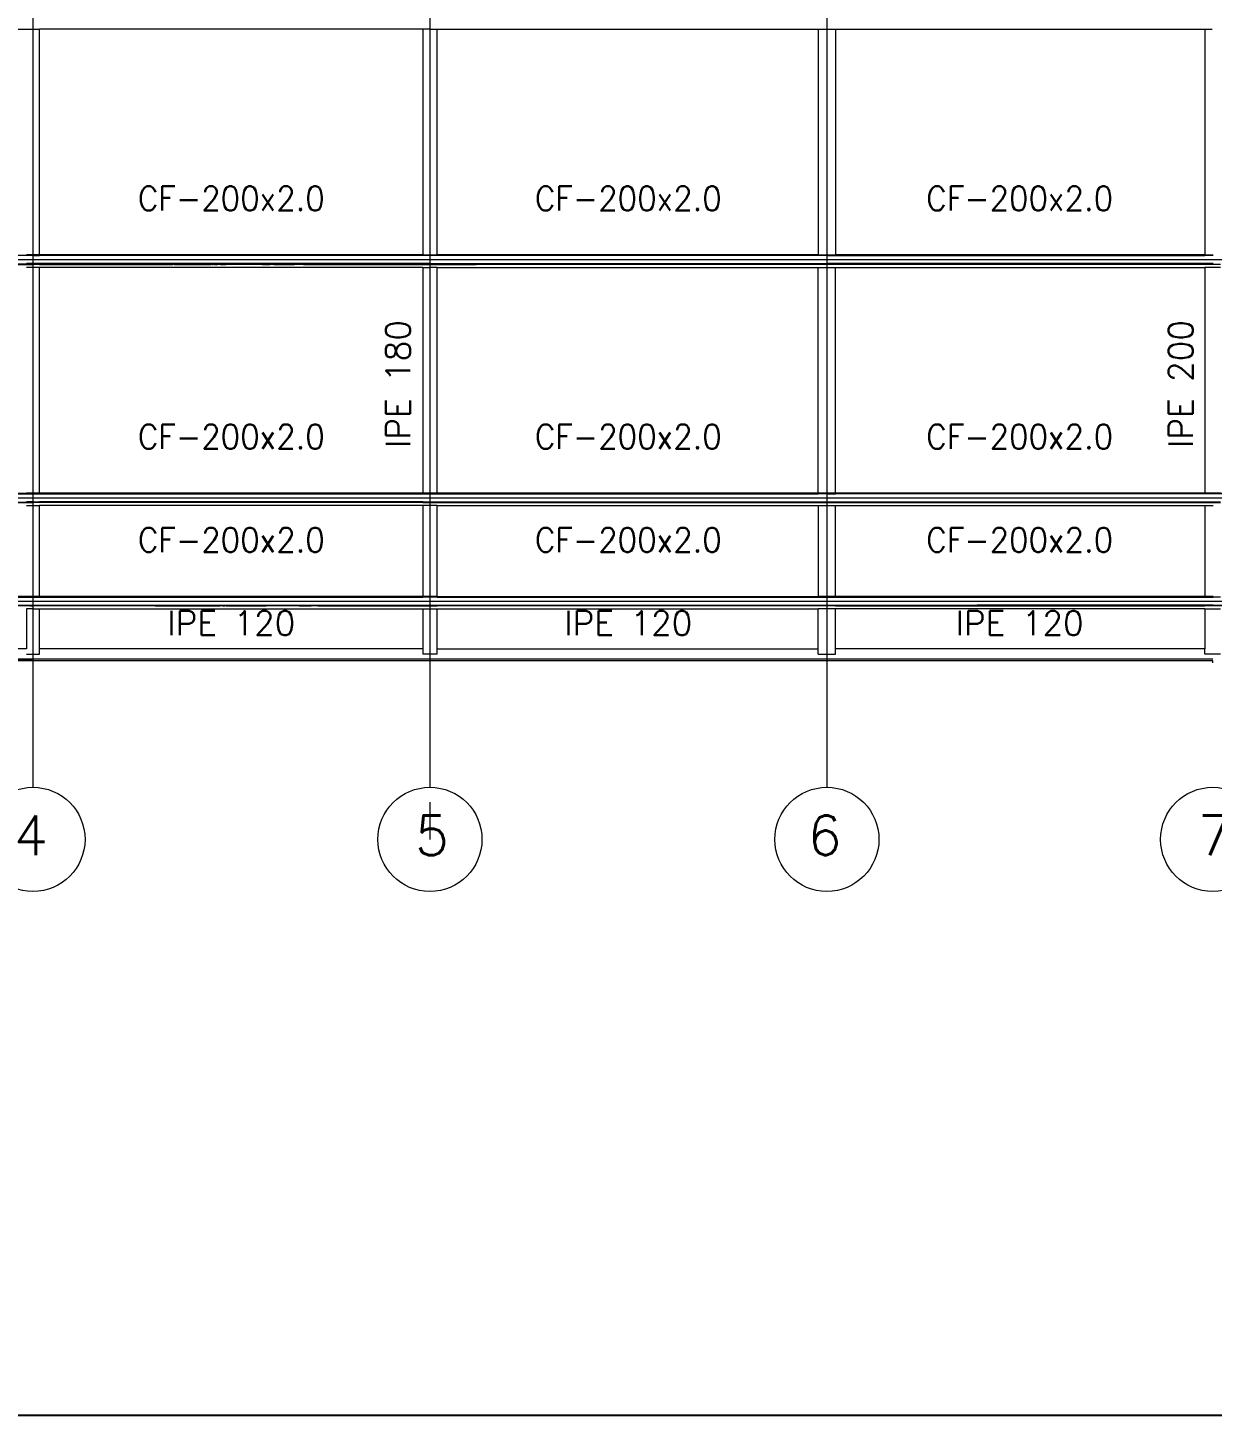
# Model space of a CAD drawing. Header units: millimetres. Extents: x 0 to 149, y -64 to 103.
# Drawn here: x 64.28 to 71.74, y -15.55 to -6.81 of the extents above; entities that cross this region are included whole.
import ezdxf
from ezdxf.enums import TextEntityAlignment as Align

# ---------------------------------------------------------------- set-up
doc = ezdxf.new("R2010")
doc.units = ezdxf.units.MM
for name, color, linetype, lineweight in [('BARRAS_DE_ACERO', 7, 'Continuous', 9), ('COTAS', 13, 'Continuous', 9), ('ejes', 251, 'Continuous', 0), ('REFERENCIA_DE_LAS_BARRAS', 2, 'Continuous', 9)]:
    doc.layers.add(name, color=color, linetype=linetype, lineweight=lineweight)
doc.styles.add('CYPETXT', font='romans__.ttf', dxfattribs={"height": 0.2})
doc.styles.get("Standard").update_dxf_attribs({"font": 'txt.shx'})

# ---------------------------------------------------------------- blocks, each defined once
blk = doc.blocks.new('DIN_A3')
blk.add_line((54.2311, -15.5514), (96.2311, -15.5514))

msp = doc.modelspace()

# ---------------------------------------------------------------- linework, layer by layer
at = {"layer": 'BARRAS_DE_ACERO'}
for p, q in [((64.3105, -6.8229), (64.349, -6.8229)), ((64.349, -8.2441), (64.349, -6.8229)), ((66.7625, -6.8229), (64.349, -6.8229)), ((66.8106, -6.8229), (66.8535, -6.8229)), ((69.253, -6.8229), (69.253, -8.2441)), ((69.363, -6.8229), (69.363, -8.2441)), ((69.363, -6.8229), (71.688, -6.8229)), ((71.688, -6.8229), (71.7352, -6.8229)), ((61.8535, -8.245), (64.304, -8.245)), ((61.8535, -8.2464), (64.3105, -8.2464)), ((64.3105, -8.2441), (64.267, -8.2441)), ((64.267, -8.2442), (64.3105, -8.2442)), ((64.3105, -8.2481), (64.267, -8.2481)), ((64.3055, -8.2988), (64.267, -8.2988)), ((64.3105, -8.245), (64.304, -8.245)), ((64.3105, -8.2988), (64.3055, -8.2988)), ((64.3105, -8.2441), (64.349, -8.2441)), ((64.349, -8.2442), (64.3105, -8.2442)), ((64.349, -8.245), (64.3105, -8.245)), ((64.3105, -8.2464), (64.349, -8.2464)), ((64.3105, -8.2481), (64.349, -8.2481)), ((64.349, -8.2988), (64.3105, -8.2988)), ((64.3105, -8.3006), (64.349, -8.3006)), ((66.7625, -8.2441), (64.349, -8.2441)), ((64.349, -8.2442), (66.7625, -8.2442)), ((64.349, -8.245), (66.8047, -8.245)), ((66.8106, -8.2464), (64.349, -8.2464)), ((66.7625, -8.2481), (64.349, -8.2481)), ((66.7625, -8.2988), (64.349, -8.2988)), ((66.7625, -8.3006), (64.349, -8.3006)), ((66.7625, -8.2441), (66.8535, -8.2441)), ((66.7625, -8.2442), (66.8109, -8.2442)), ((66.8053, -8.2988), (66.7625, -8.2988)), ((69.253, -8.245), (66.8047, -8.245)), ((66.8053, -8.2988), (69.305, -8.2988)), ((69.253, -8.2464), (66.8106, -8.2464)), ((66.8109, -8.2442), (69.253, -8.2442)), ((69.253, -8.2441), (66.8535, -8.2441)), ((69.253, -8.2441), (69.305, -8.2441)), ((69.253, -8.245), (71.7408, -8.245)), ((69.305, -8.2464), (69.253, -8.2464)), ((71.7408, -8.3006), (69.2543, -8.3006)), ((69.305, -8.2464), (71.7408, -8.2464)), ((69.305, -8.2481), (69.3109, -8.2481)), ((69.3109, -8.2442), (69.363, -8.2442)), ((69.3109, -8.2481), (71.688, -8.2481)), ((69.363, -8.2442), (71.7352, -8.2442)), ((71.688, -8.2441), (71.7408, -8.2441)), ((71.7408, -8.2481), (71.688, -8.2481)), ((71.7408, -8.2988), (71.688, -8.2988)), ((64.3105, -8.3021), (59.349, -8.3021)), ((61.8053, -8.3037), (64.3105, -8.3037)), ((61.8535, -8.3032), (64.3105, -8.3032)), ((64.349, -8.3229), (64.267, -8.3229)), ((64.349, -8.3021), (64.3105, -8.3021)), ((64.349, -8.3032), (64.3105, -8.3032)), ((64.349, -8.3037), (64.3105, -8.3037)), ((64.349, -8.3021), (66.783, -8.3021)), ((65.0774, -8.3032), (64.349, -8.3032)), ((64.349, -8.3037), (65.1898, -8.3037)), ((66.7625, -8.3229), (64.349, -8.3229)), ((65.3956, -8.3032), (65.0774, -8.3032)), ((65.1916, -8.3037), (65.1898, -8.3037)), ((65.194, -8.3037), (65.1916, -8.3037)), ((65.1965, -8.3037), (65.194, -8.3037)), ((65.221, -8.3037), (65.3845, -8.3037)), ((65.3845, -8.3037), (65.3882, -8.3037)), ((65.3882, -8.3037), (65.3904, -8.3037)), ((65.3904, -8.3037), (65.4083, -8.3037)), ((65.3956, -8.3032), (66.2504, -8.3032)), ((65.409, -8.3037), (65.4083, -8.3037)), ((65.409, -8.3037), (65.4121, -8.3037)), ((65.4121, -8.3037), (65.4151, -8.3037)), ((65.4357, -8.3037), (65.4303, -8.3037)), ((65.4357, -8.3037), (65.4364, -8.3037)), ((65.4364, -8.3037), (65.439, -8.3037)), ((65.439, -8.3037), (65.4423, -8.3037)), ((65.4512, -8.3037), (65.4488, -8.3037)), ((65.4701, -8.3037), (65.4709, -8.3037)), ((65.4741, -8.3037), (65.4709, -8.3037)), ((65.4765, -8.3037), (65.4741, -8.3037)), ((65.4773, -8.3037), (65.4765, -8.3037)), ((65.4805, -8.3037), (65.4773, -8.3037)), ((65.4861, -8.3037), (65.4805, -8.3037)), ((65.4869, -8.3037), (65.4861, -8.3037)), ((65.4894, -8.3037), (65.4869, -8.3037)), ((65.4894, -8.3037), (65.4926, -8.3037)), ((65.4926, -8.3037), (65.4958, -8.3037)), ((65.4958, -8.3037), (65.5221, -8.3037)), ((65.7511, -8.3037), (65.5221, -8.3037)), ((65.753, -8.3037), (65.7511, -8.3037)), ((65.753, -8.3037), (65.7751, -8.3037)), ((65.7751, -8.3037), (65.777, -8.3037)), ((65.777, -8.3037), (65.7994, -8.3037)), ((65.8013, -8.3037), (65.7994, -8.3037)), ((65.8241, -8.3037), (65.8013, -8.3037)), ((65.8513, -8.3037), (65.8493, -8.3037)), ((65.9563, -8.3037), (65.9542, -8.3037)), ((66.0115, -8.3037), (65.9563, -8.3037)), ((66.0686, -8.3037), (67.0985, -8.3037)), ((66.7939, -8.3032), (66.2504, -8.3032)), ((66.7625, -8.3229), (66.7625, -9.7441)), ((66.7625, -8.3229), (66.8053, -8.3229)), ((66.8053, -8.3021), (66.783, -8.3021)), ((66.7939, -8.3032), (66.8053, -8.3032)), ((66.8106, -8.3032), (66.8053, -8.3032)), ((69.2874, -8.3032), (66.8106, -8.3032)), ((66.8535, -8.3229), (69.253, -8.3229)), ((69.253, -8.3229), (69.305, -8.3229)), ((69.2874, -8.3032), (71.7408, -8.3032)), ((69.363, -9.7441), (69.363, -8.3229)), ((71.688, -8.3229), (71.688, -9.7441)), ((71.788, -8.3229), (71.688, -8.3229)), ((66.8053, -9.7464), (56.958, -9.7464)), ((61.8535, -9.7442), (66.7625, -9.7442)), ((66.8031, -9.745), (64.267, -9.745)), ((64.349, -9.7441), (66.7625, -9.7441)), ((66.8053, -9.7441), (66.7625, -9.7441)), ((66.8018, -9.7442), (66.7625, -9.7442)), ((66.8018, -9.7442), (66.805, -9.7442)), ((66.8031, -9.745), (66.8053, -9.745)), ((66.8053, -9.7442), (66.805, -9.7442)), ((66.8053, -9.7442), (66.8062, -9.7442)), ((66.8053, -9.745), (66.8059, -9.745)), ((69.253, -9.7464), (66.8053, -9.7464)), ((66.8059, -9.745), (66.8535, -9.745)), ((66.8535, -9.7442), (66.8062, -9.7442)), ((66.8535, -9.7442), (69.253, -9.7442)), ((71.688, -9.745), (66.8535, -9.745)), ((69.363, -9.7441), (69.253, -9.7441)), ((71.7271, -9.7442), (69.253, -9.7442)), ((71.7216, -9.7464), (69.253, -9.7464)), ((69.253, -9.7481), (69.2531, -9.7481)), ((69.305, -9.7481), (69.2531, -9.7481)), ((69.305, -9.7481), (69.363, -9.7481)), ((69.363, -9.7441), (71.688, -9.7441)), ((84.4911, -9.7481), (69.363, -9.7481)), ((71.788, -9.7441), (71.688, -9.7441)), ((71.688, -9.745), (75.9969, -9.745)), ((71.7216, -9.7464), (80.1705, -9.7464)), ((71.7271, -9.7442), (71.788, -9.7442)), ((59.349, -9.8021), (64.3111, -9.8021)), ((64.3105, -9.7988), (64.267, -9.7988)), ((64.267, -9.8037), (64.3055, -9.8037)), ((64.267, -9.8229), (64.3055, -9.8229)), ((64.3105, -9.8037), (64.3055, -9.8037)), ((64.3055, -9.8229), (64.349, -9.8229)), ((64.3105, -9.7988), (64.349, -9.7988)), ((64.3105, -9.8006), (64.349, -9.8006)), ((64.349, -9.8037), (64.3105, -9.8037)), ((66.7629, -9.8021), (64.3111, -9.8021)), ((66.7625, -9.8032), (64.3111, -9.8032)), ((66.7625, -9.7988), (64.349, -9.7988)), ((66.7629, -9.8006), (64.349, -9.8006)), ((66.8053, -9.8037), (64.349, -9.8037)), ((66.7625, -9.8229), (64.349, -9.8229)), ((64.349, -10.3944), (64.349, -9.8229)), ((66.7625, -9.7988), (66.8535, -9.7988)), ((66.7625, -9.8032), (66.8106, -9.8032)), ((66.7625, -9.8229), (66.7625, -10.3944)), ((66.8106, -9.8229), (66.7625, -9.8229)), ((66.8106, -9.8006), (66.7629, -9.8006)), ((66.7629, -9.8021), (66.8106, -9.8021)), ((66.8106, -9.8037), (66.8053, -9.8037)), ((66.8106, -9.8006), (66.8535, -9.8006)), ((66.8106, -9.8021), (66.8535, -9.8021)), ((66.8106, -9.8032), (66.8535, -9.8032)), ((66.8106, -9.8037), (66.8535, -9.8037)), ((66.8535, -9.7988), (69.253, -9.7988)), ((71.7408, -9.8006), (66.8535, -9.8006)), ((66.8535, -9.8021), (71.7408, -9.8021)), ((66.8535, -9.8032), (71.7408, -9.8032)), ((66.8535, -9.8229), (69.253, -9.8229)), ((69.253, -9.7988), (71.788, -9.7988)), ((69.253, -9.8229), (69.363, -9.8229)), ((69.253, -9.8229), (69.253, -10.3944)), ((71.688, -9.8229), (71.7408, -9.8229)), ((64.3054, -10.3946), (61.8535, -10.3946)), ((66.7625, -10.3968), (61.8535, -10.3968)), ((64.3054, -10.3946), (66.7625, -10.3946)), ((66.7625, -10.3944), (64.349, -10.3944)), ((66.8106, -10.3944), (66.7625, -10.3944)), ((66.7625, -10.3946), (66.8106, -10.3946)), ((66.8106, -10.3968), (66.7625, -10.3968)), ((66.8535, -10.3944), (66.8106, -10.3944)), ((66.8106, -10.3946), (66.8107, -10.3946)), ((66.8535, -10.3954), (66.8106, -10.3954)), ((66.8535, -10.3968), (66.8106, -10.3968)), ((66.8535, -10.3946), (66.8107, -10.3946)), ((66.8535, -10.3944), (69.253, -10.3944)), ((66.8535, -10.3946), (71.7408, -10.3946)), ((66.8535, -10.3954), (71.7408, -10.3954)), ((71.7408, -10.3944), (71.688, -10.3944)), ((61.8535, -10.3985), (66.7625, -10.3985)), ((64.3055, -10.4541), (64.267, -10.4541)), ((64.349, -10.4509), (64.2671, -10.4509)), ((64.2672, -10.4525), (66.8053, -10.4525)), ((64.2934, -10.4536), (64.3055, -10.4536)), ((64.349, -10.4536), (64.3055, -10.4536)), ((65.1912, -10.4541), (64.3055, -10.4541)), ((64.3055, -10.4733), (64.349, -10.4733)), ((66.7625, -10.4509), (64.349, -10.4509)), ((65.0787, -10.4536), (64.349, -10.4536)), ((64.349, -10.7254), (64.349, -10.4733)), ((64.349, -10.4733), (66.7625, -10.4733)), ((65.0787, -10.4536), (65.4849, -10.4536)), ((65.1912, -10.4541), (65.1931, -10.4541)), ((65.1931, -10.4541), (65.1955, -10.4541)), ((65.1979, -10.4541), (65.1955, -10.4541)), ((65.1979, -10.4541), (65.2003, -10.4541)), ((65.2027, -10.4541), (65.2003, -10.4541)), ((65.2052, -10.4541), (65.2027, -10.4541)), ((65.2076, -10.4541), (65.2052, -10.4541)), ((65.2101, -10.4541), (65.2076, -10.4541)), ((65.2125, -10.4541), (65.2101, -10.4541)), ((65.215, -10.4541), (65.2125, -10.4541)), ((65.2175, -10.4541), (65.215, -10.4541)), ((65.2224, -10.4541), (65.2175, -10.4541)), ((65.3634, -10.4541), (65.2224, -10.4541)), ((65.3634, -10.4541), (65.3684, -10.4541)), ((65.3713, -10.4541), (65.3684, -10.4541)), ((65.3742, -10.4541), (65.3713, -10.4541)), ((65.3742, -10.4541), (65.3771, -10.4541)), ((65.3771, -10.4541), (65.3801, -10.4541)), ((65.383, -10.4541), (65.3801, -10.4541)), ((65.3859, -10.4541), (65.383, -10.4541)), ((65.3859, -10.4541), (65.3889, -10.4541)), ((65.3889, -10.4541), (65.3918, -10.4541)), ((65.3918, -10.4541), (65.3948, -10.4541)), ((65.3978, -10.4541), (65.3948, -10.4541)), ((65.4007, -10.4541), (65.3978, -10.4541)), ((65.4037, -10.4541), (65.4007, -10.4541)), ((65.4037, -10.4541), (65.4097, -10.4541)), ((65.4097, -10.4541), (65.4134, -10.4541)), ((65.4134, -10.4541), (65.4218, -10.4541)), ((65.4218, -10.4541), (65.4248, -10.4541)), ((65.4248, -10.4541), (65.4279, -10.4541)), ((65.4279, -10.4541), (65.431, -10.4541)), ((65.4402, -10.4541), (65.4371, -10.4541)), ((65.4402, -10.4541), (65.4433, -10.4541)), ((65.4464, -10.4541), (65.4433, -10.4541)), ((65.4495, -10.4541), (65.4464, -10.4541)), ((65.4495, -10.4541), (65.4526, -10.4541)), ((65.4526, -10.4541), (65.4557, -10.4541)), ((65.4557, -10.4541), (65.4589, -10.4541)), ((65.4589, -10.4541), (65.462, -10.4541)), ((65.462, -10.4541), (65.481, -10.4541)), ((66.1019, -10.4536), (65.4849, -10.4536)), ((65.5012, -10.4541), (65.4875, -10.4541)), ((65.5012, -10.4541), (65.5071, -10.4541)), ((65.5102, -10.4541), (65.5071, -10.4541)), ((65.5102, -10.4541), (65.5135, -10.4541)), ((65.5135, -10.4541), (65.5168, -10.4541)), ((65.5201, -10.4541), (65.5168, -10.4541)), ((65.5234, -10.4541), (65.5201, -10.4541)), ((65.5242, -10.4541), (65.5234, -10.4541)), ((65.5242, -10.4541), (65.7524, -10.4541)), ((65.7543, -10.4541), (65.7524, -10.4541)), ((65.7543, -10.4541), (65.7763, -10.4541)), ((66.0891, -10.4541), (66.06, -10.4541)), ((66.1286, -10.4541), (66.0891, -10.4541)), ((66.1019, -10.4536), (66.7625, -10.4536)), ((66.1286, -10.4541), (66.1588, -10.4541)), ((66.7625, -10.4541), (66.1588, -10.4541)), ((66.8106, -10.3985), (66.7625, -10.3985)), ((66.7625, -10.4492), (66.8053, -10.4492)), ((66.7625, -10.4509), (66.8053, -10.4509)), ((66.7625, -10.4536), (66.8533, -10.4536)), ((66.8053, -10.4541), (66.7625, -10.4541)), ((66.7625, -10.4733), (66.7625, -10.7254)), ((66.7625, -10.4733), (66.8535, -10.4733)), ((66.8053, -10.4492), (66.8106, -10.4492)), ((66.8053, -10.4509), (69.253, -10.4509)), ((66.8053, -10.4525), (66.8054, -10.4525)), ((66.8053, -10.4541), (66.8431, -10.4541)), ((66.8106, -10.4525), (66.8054, -10.4525)), ((66.8535, -10.3985), (66.8106, -10.3985)), ((66.8106, -10.4492), (70.2551, -10.4492)), ((66.8106, -10.4525), (66.8535, -10.4525)), ((66.8431, -10.4541), (66.8533, -10.4541)), ((66.8533, -10.4536), (66.8535, -10.4536)), ((66.8535, -10.4541), (66.8533, -10.4541)), ((66.8535, -10.3985), (71.7408, -10.3985)), ((66.8535, -10.4525), (69.253, -10.4525)), ((69.3109, -10.4536), (66.8535, -10.4536)), ((69.363, -10.4541), (66.8535, -10.4541)), ((66.8535, -10.4733), (69.253, -10.4733)), ((71.688, -10.4509), (69.253, -10.4509)), ((69.253, -10.4525), (69.2533, -10.4525)), ((69.363, -10.4733), (69.253, -10.4733)), ((69.305, -10.4525), (69.2533, -10.4525)), ((69.305, -10.4525), (69.3109, -10.4525)), ((69.363, -10.4525), (69.3109, -10.4525)), ((69.363, -10.4536), (69.3109, -10.4536)), ((71.4875, -10.4536), (69.363, -10.4536)), ((69.363, -10.4541), (70.9715, -10.4541)), ((71.688, -10.4733), (69.363, -10.4733)), ((69.363, -10.7254), (69.363, -10.4733)), ((71.7408, -10.4492), (70.2551, -10.4492)), ((71.4281, -10.4541), (71.688, -10.4541)), ((71.4875, -10.4536), (71.688, -10.4536)), ((75.9913, -10.4509), (71.688, -10.4509)), ((71.7352, -10.4536), (71.688, -10.4536)), ((78.6974, -10.4541), (71.688, -10.4541)), ((71.688, -10.4733), (71.688, -10.7254)), ((71.688, -10.4733), (71.788, -10.4733)), ((66.7625, -10.7254), (64.349, -10.7254)), ((66.7625, -10.7254), (66.7625, -10.7573)), ((69.253, -10.7573), (69.253, -10.7254)), ((71.688, -10.7254), (69.363, -10.7254)), ((71.688, -10.7573), (71.688, -10.7254)), ((61.808, -10.7891), (64.308, -10.7891)), ((66.808, -10.7891), (64.308, -10.7891)), ((66.8535, -10.7573), (66.7625, -10.7573)), ((69.308, -10.7891), (66.808, -10.7891)), ((71.788, -10.7573), (71.688, -10.7573))]:
    msp.add_line(p, q, dxfattribs=at)
for points in [[(61.8535, -6.8229), (64.267, -6.8229), (64.3105, -6.8229)], [(66.8106, -6.8229), (66.7625, -6.8229), (66.7625, -8.2441)], [(66.8535, -8.2441), (66.8535, -6.8229), (69.253, -6.8229)], [(69.253, -6.8229), (69.3109, -6.8229), (69.363, -6.8229)], [(71.688, -6.8229), (71.688, -8.2441), (69.363, -8.2441)], [(64.3105, -8.3006), (64.3055, -8.3006), (64.267, -8.3006)], [(69.305, -8.2481), (69.253, -8.2481), (66.7625, -8.2481)], [(66.7625, -8.3006), (66.8056, -8.3006), (69.2543, -8.3006)], [(69.253, -8.2442), (69.2961, -8.2442), (69.3109, -8.2442)], [(69.305, -8.2441), (69.3109, -8.2441), (69.363, -8.2441)], [(71.688, -8.2988), (70.2505, -8.2988), (69.305, -8.2988)], [(64.267, -9.7441), (64.349, -9.7441), (64.349, -8.3229)], [(65.1965, -8.3037), (65.1989, -8.3037), (65.2013, -8.3037), (65.2037, -8.3037), (65.2062, -8.3037), (65.2086, -8.3037), (65.2111, -8.3037), (65.2136, -8.3037), (65.216, -8.3037), (65.221, -8.3037)], [(65.4151, -8.3037), (65.4181, -8.3037), (65.4211, -8.3037), (65.4242, -8.3037), (65.4272, -8.3037), (65.4303, -8.3037)], [(65.4488, -8.3037), (65.4452, -8.3037), (65.4423, -8.3037)], [(65.4512, -8.3037), (65.4544, -8.3037), (65.4575, -8.3037), (65.4638, -8.3037), (65.4645, -8.3037), (65.467, -8.3037), (65.4701, -8.3037)], [(65.8241, -8.3037), (65.8261, -8.3037), (65.8493, -8.3037)], [(65.8513, -8.3037), (65.8749, -8.3037), (65.8769, -8.3037), (65.9009, -8.3037), (65.9029, -8.3037), (65.9273, -8.3037), (65.9294, -8.3037), (65.9542, -8.3037)], [(66.0115, -8.3037), (66.0299, -8.3037), (66.0398, -8.3037), (66.0686, -8.3037)], [(66.8053, -8.3021), (71.688, -8.3021), (71.7408, -8.3021)], [(66.8053, -9.7441), (66.8535, -9.7441), (66.8535, -8.3229), (66.8053, -8.3229)], [(66.8535, -9.7441), (69.253, -9.7441), (69.253, -8.3229)], [(69.308, -8.3037), (69.253, -8.3037), (69.2278, -8.3037), (67.0985, -8.3037)], [(69.305, -8.3229), (69.363, -8.3229), (71.688, -8.3229)], [(71.788, -8.3037), (71.7408, -8.3037), (69.308, -8.3037)], [(56.958, -9.7481), (64.349, -9.7481), (69.253, -9.7481)], [(56.9945, -9.8032), (59.3105, -9.8032), (64.3111, -9.8032)], [(64.3105, -9.8006), (64.3055, -9.8006), (64.267, -9.8006)], [(66.8535, -10.3944), (66.8535, -9.8229), (66.8106, -9.8229)], [(66.8535, -9.8037), (71.7408, -9.8037), (71.788, -9.8037)], [(71.688, -9.8229), (71.688, -10.3944), (69.363, -10.3944), (69.253, -10.3944)], [(69.363, -10.3944), (69.363, -9.8229), (71.688, -9.8229)], [(64.349, -10.3944), (64.267, -10.3944), (61.8535, -10.3944), (61.8106, -10.3944)], [(61.8535, -10.3954), (64.349, -10.3954), (66.7625, -10.3954), (66.8106, -10.3954)], [(66.8535, -10.3968), (71.7408, -10.3968), (71.788, -10.3968)], [(64.2934, -10.4536), (64.267, -10.4536), (61.7625, -10.4536)], [(64.3055, -10.4733), (64.267, -10.4733), (64.267, -10.7254), (61.8535, -10.7254)], [(62.782, -10.4492), (64.267, -10.4492), (66.7625, -10.4492)], [(65.431, -10.4541), (65.434, -10.4541), (65.4371, -10.4541)], [(65.481, -10.4541), (65.4818, -10.4541), (65.4875, -10.4541)], [(65.9848, -10.4541), (65.9463, -10.4541), (65.9041, -10.4541), (65.902, -10.4541), (65.8273, -10.4541), (65.8254, -10.4541), (65.8026, -10.4541), (65.8006, -10.4541), (65.7782, -10.4541), (65.7763, -10.4541)], [(65.9848, -10.4541), (66.0033, -10.4541), (66.0314, -10.4541), (66.06, -10.4541)], [(66.8535, -10.7573), (66.8535, -10.7254), (66.8535, -10.4733)], [(66.8535, -10.7254), (69.253, -10.7254), (69.253, -10.4733)], [(69.363, -10.4525), (71.688, -10.4525), (75.9205, -10.4525)], [(70.9715, -10.4541), (71.1564, -10.4541), (71.4281, -10.4541)], [(64.267, -10.7573), (64.349, -10.7573), (64.349, -10.7254)], [(69.253, -10.7573), (69.363, -10.7573), (69.363, -10.7254)], [(71.738, -10.7897), (56.958, -10.7897), (56.958, -10.8005)], [(71.738, -10.8005), (56.958, -10.8005), (56.958, -10.8012)], [(71.738, -10.812), (71.738, -10.8012), (56.958, -10.8012)], [(71.738, -10.7897), (71.738, -10.7891), (69.308, -10.7891)]]:
    msp.add_lwpolyline(points, dxfattribs=at)
at = {"layer": 'COTAS'}
for centre in [(64.308, -11.9247), (66.808, -11.9247), (69.308, -11.9247), (71.738, -11.9247)]:
    msp.add_circle(centre, 0.3279, dxfattribs=at)
at = {"layer": 'ejes'}
for p, q in [((64.308, 9.5242), (64.308, -11.5968)), ((66.808, 9.5242), (66.808, -11.5968)), ((69.308, 9.5242), (69.308, -11.5968)), ((56.6989, -8.2734), (93.9636, -8.2734)), ((56.6989, -9.7734), (93.9636, -9.7734)), ((56.6989, -10.4238), (93.9795, -10.4238)), ((66.808, -11.6909), (66.808, -11.9247))]:
    msp.add_line(p, q, dxfattribs=at)

# ---------------------------------------------------------------- block references
msp.add_blockref('DIN_A3', (0, 0))

# ---------------------------------------------------------------- texts
at = {"layer": 'COTAS', "char_height": 0.25}
for s, insert, attachment_point in [('4', (64.4015, -11.7742), 3), ('5', (66.7145, -11.7742), 1), ('6', (69.4015, -11.7742), 3), ('7', (71.6445, -11.7742), 1)]:
    msp.add_mtext_dynamic_manual_height_columns(s, width=0.276556, gutter_width=12.5, heights=[0], dxfattribs=dict(at, insert=insert, attachment_point=attachment_point))
at = {"layer": 'REFERENCIA_DE_LAS_BARRAS', "style": 'CYPETXT'}
for s, width, p, p2 in [('CF-200x2.0', 0.812558, (64.9696, -7.9652), (66.1464, -7.9652)), ('CF-200x2.0', 0.812558, (67.4696, -7.9652), (68.6464, -7.9652)), ('CF-200x2.0', 0.812558, (69.9346, -7.9652), (71.1114, -7.9652)), ('CF-200x2.0', 0.812558, (64.9696, -9.4652), (66.1464, -9.4652)), ('CF-200x2.0', 0.812558, (67.4696, -9.4652), (68.6464, -9.4652)), ('CF-200x2.0', 0.812558, (69.9346, -9.4652), (71.1114, -9.4652)), ('CF-200x2.0', 0.812558, (64.9696, -10.1156), (66.1464, -10.1156)), ('CF-200x2.0', 0.812558, (67.4696, -10.1156), (68.6464, -10.1156)), ('CF-200x2.0', 0.812558, (69.9346, -10.1156), (71.1114, -10.1156)), ('IPE 120', 0.843848, (65.1552, -10.6394), (65.9607, -10.6394)), ('IPE 120', 0.843848, (67.6552, -10.6394), (68.4607, -10.6394)), ('IPE 120', 0.843848, (70.1202, -10.6394), (70.9257, -10.6394))]:
    msp.add_text(s, height=0.15333, dxfattribs=dict(at, width=width)).set_placement(p, p2, align=Align.FIT)
at = {"layer": 'REFERENCIA_DE_LAS_BARRAS', "style": 'CYPETXT', "width": 0.843848}
for s, p, p2 in [('IPE 180', (66.6838, -9.4596), (66.6838, -8.6541)), ('IPE 200', (71.6138, -9.4596), (71.6138, -8.6541))]:
    msp.add_text(s, height=0.15333, rotation=90, dxfattribs=at).set_placement(p, p2, align=Align.FIT)

doc.saveas('drawing.dxf')
